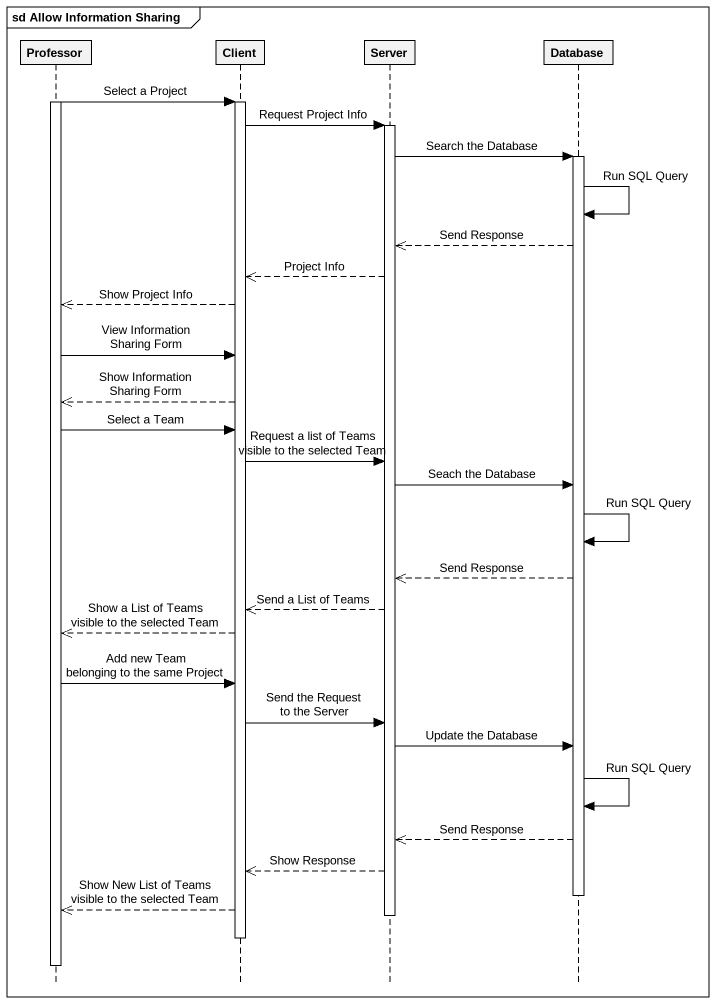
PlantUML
@startuml
mainframe sd Allow Information Sharing
hide footbox
participant Professor
participant Client
participant Server
participant "Database" as Database_

activate Professor
Professor -> Client : Select a Project
activate Client
Client -> Server : Request Project Info
activate Server
Server -> Database_ : Search the Database
activate Database_
Database_ -> Database_ : Run SQL Query
Database_ -->> Server : Send Response
Server -->> Client : Project Info
Client -->> Professor : Show Project Info
Professor -> Client : View Information Sharing Form
Client -->> Professor : Show Information Sharing Form
Professor -> Client : Select a Team
Client -> Server : Request a list of Teams visible to the selected Team
Server -> Database_ : Seach the Database
Database_ -> Database_ : Run SQL Query
Database_ -->> Server : Send Response
Server -->> Client : Send a List of Teams
Client -->> Professor : Show a List of Teams visible to the selected Team
Professor -> Client : Add new Team belonging to the same Project
Client -> Server : Send the Request to the Server
Server -> Database_ : Update the Database
Database_ -> Database_ : Run SQL Query
Database_ -->> Server : Send Response
Server -->> Client : Show Response
deactivate Database_
Client -->> Professor : Show New List of Teams visible to the selected Team
deactivate Server
deactivate Client
deactivate Professor
@enduml
